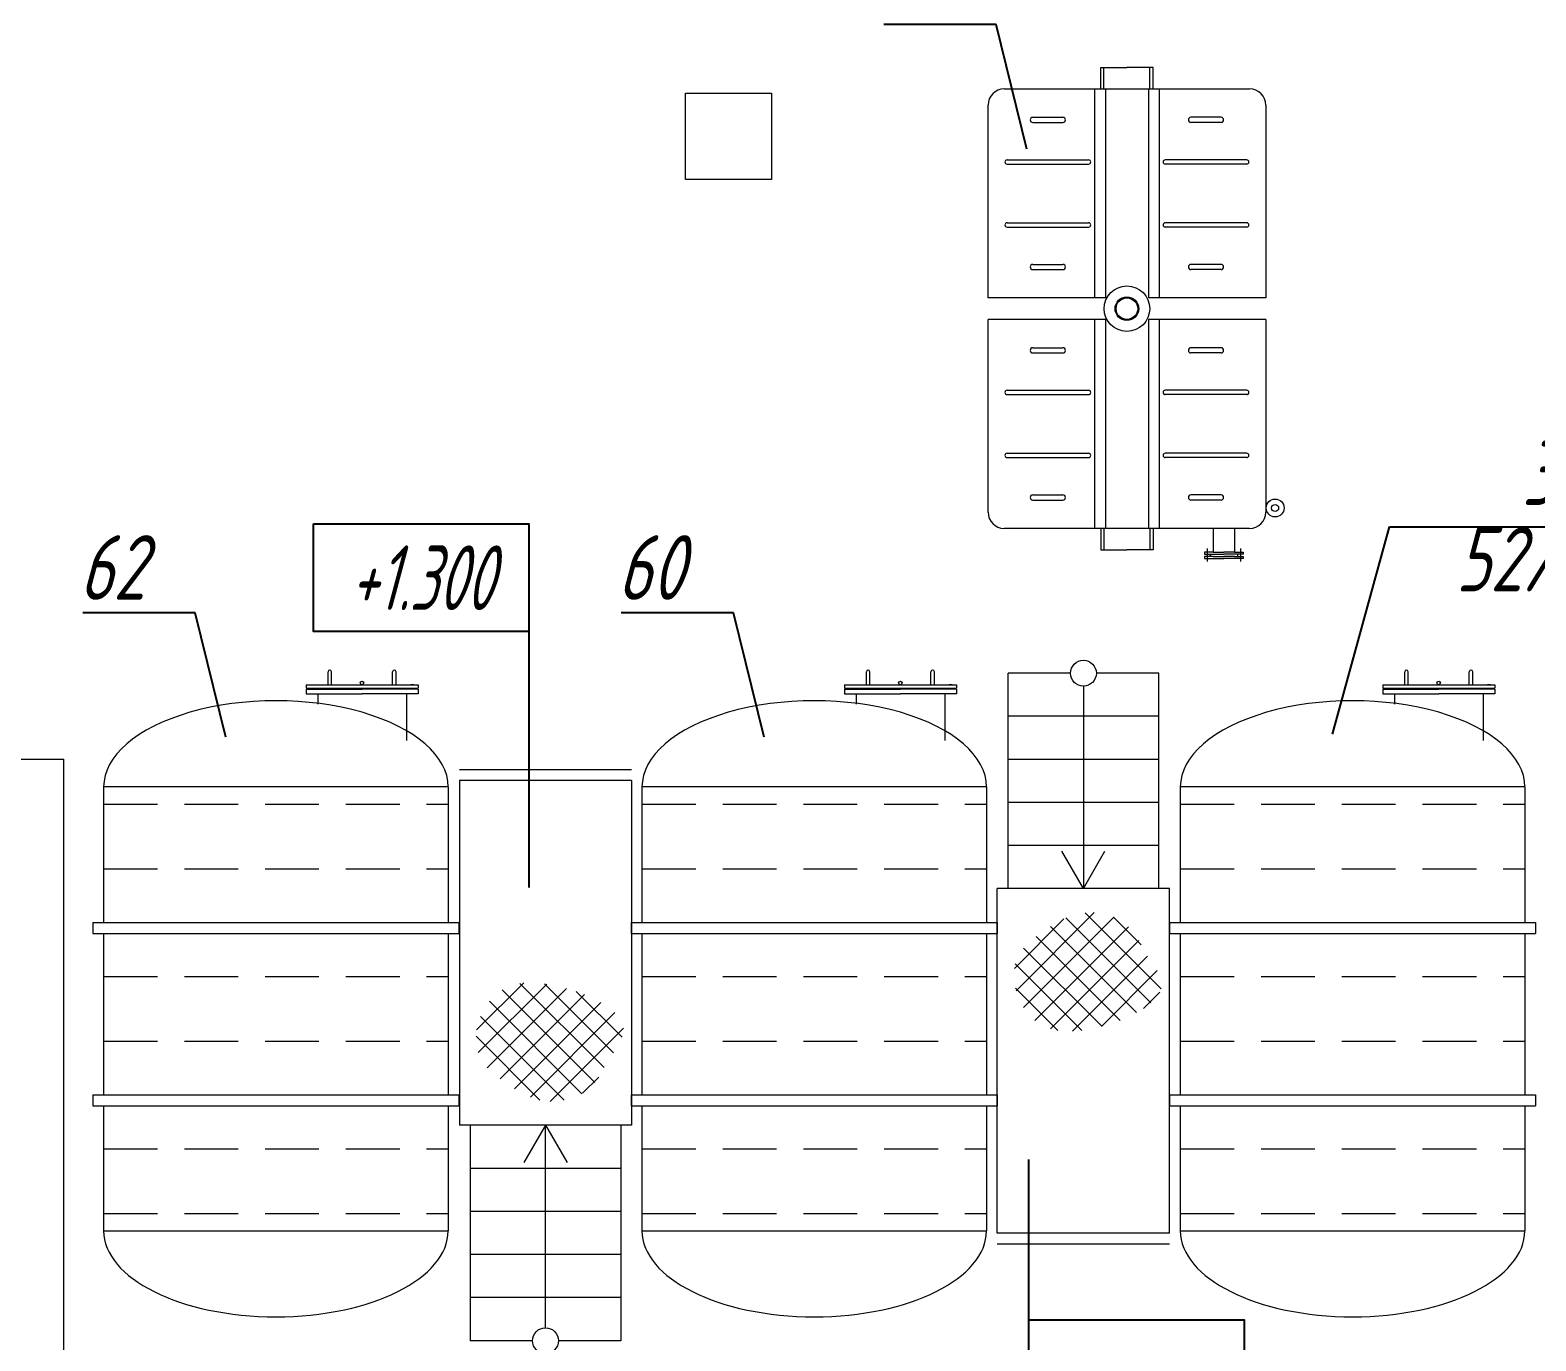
# Model space of a CAD drawing. Header units: millimetres. Extents: x -14296 to 10264, y -13087 to -5602.
# Drawn here: x -3278.7 to -3208.8, y -12715.9 to -12655 of the extents above; entities that cross this region are included whole.
import ezdxf
from ezdxf import colors
from ezdxf.entities.mleader import LeaderData, LeaderLine
from ezdxf.math import Vec2, Vec3

# ---------------------------------------------------------------- set-up
doc = ezdxf.new("R2010")
doc.units = ezdxf.units.MM
doc.linetypes.add('K5LT_BASIC', pattern=[0])
doc.linetypes.add('VERDECKT', pattern=[0.375, 0.25, -0.125])
for name, color, linetype, lineweight in [('Линия выноска', 137, 'Continuous', 25), ('Рамка тонкая', 5, 'Continuous', 25), ('Строительный', 251, 'Continuous', 13), ('Текст', 7, 'Continuous', 20), ('Технологическое', 156, 'Continuous', 18)]:
    doc.layers.add(name, color=color, linetype=linetype, lineweight=lineweight)
doc.layers.add('орудован', color=7, linetype='Continuous')
doc.styles.add('Simplex', font='simplex.shx', dxfattribs={"width": 0.7, "oblique": 15})
doc.linetypes.add('ограждение1', pattern='A,0.25,-0.1,[133,ltypeshp.shx,S=0.1,R=0,X=-0.1,Y=0],-0.1,1', length=1.45)

# ---------------------------------------------------------------- blocks, each defined once
blk = doc.blocks.new('A$C32520DA1')
at = {"layer": 'орудован', "lineweight": -2, "ltscale": 0.3}
h = blk.add_hatch(dxfattribs=at)
h.set_pattern_fill('ANSI37', color=4, scale=0.25, angle=270, style=0)
h.set_pattern_definition([(45, (345.161, -3272.3488), (0.561266, -0.561266), []), (315, (345.161, -3272.3488), (-0.561266, -0.561266), [])])
edge = h.paths.add_edge_path()
edge.add_spline(control_points=[(2.523, -0.801), (2.284, -1.283), (1.724, -2.411), (-0.452, -2.976), (-2.137, -1.936), (-3.786, -0.666), (-3.556, 1.528), (-1.962, 2.976), (0.065, 2.734), (1.772, 2.213), (3.786, 0.924), (2.929, -0.247), (2.523, -0.801)], knot_values=[0, 0, 0, 0, 1.566566, 3.673336, 5.745346, 7.383422, 9.561681, 11.30499, 13.330467, 15.16078, 17.108533, 18.858869, 18.858869, 18.858869, 18.858869], degree=3, periodic=0)
blk = doc.blocks.new('_None')
blk = doc.blocks.new('_DotBlank')
at = {"color": 0, "linetype": 'ByBlock', "lineweight": -2}
blk.add_line((-0.5, 0), (-1, 0), dxfattribs=at)
blk.add_circle((0, 0), 0.5, dxfattribs=at)

msp = doc.modelspace()

# ---------------------------------------------------------------- linework, layer by layer
at = {"layer": 'Линия выноска'}
for p, q in [((-3255.57719, -12682.96397), (-3255.57719, -12694.8374)), ((-3232.37087, -12714.90925), (-3232.37087, -12707.47669))]:
    msp.add_line(p, q, dxfattribs=at)
at = {"layer": 'Рамка тонкая'}
for points in [[(-3265.57719, -12677.96397), (-3255.57719, -12677.96397), (-3255.57719, -12682.96397), (-3265.57719, -12682.96397)], [(-3232.37087, -12714.90925), (-3222.37087, -12714.90925), (-3222.37087, -12719.90925), (-3232.37087, -12719.90925)]]:
    msp.add_lwpolyline(points, close=True, dxfattribs=at)
at = {"layer": 'Строительный'}
for p, q in [((-3248.30898, -12661.97393), (-3248.30898, -12657.97393)), ((-3248.30898, -12657.97393), (-3244.30898, -12657.97393)), ((-3244.30898, -12657.97393), (-3244.30898, -12661.97393)), ((-3244.30898, -12661.97393), (-3248.30898, -12661.97393)), ((-3230.42898, -12684.89779), (-3233.32898, -12684.89779)), ((-3233.32898, -12694.89779), (-3233.32898, -12684.89779)), ((-3229.82898, -12685.49779), (-3229.82898, -12694.89779)), ((-3226.32898, -12684.89779), (-3229.22898, -12684.89779)), ((-3226.32898, -12694.89779), (-3226.32898, -12684.89779)), ((-3226.32898, -12686.89779), (-3233.32898, -12686.89779)), ((-3226.32898, -12688.89779), (-3233.32898, -12688.89779)), ((-3250.80897, -12689.8845), (-3258.80897, -12689.8845)), ((-3258.80897, -12689.8845), (-3258.80897, -12705.8845)), ((-3250.80897, -12689.8845), (-3250.80897, -12705.8845)), ((-3226.32898, -12690.89779), (-3233.32898, -12690.89779)), ((-3226.32898, -12692.89779), (-3233.32898, -12692.89779)), ((-3229.82898, -12694.89779), (-3230.82898, -12693.16574)), ((-3229.82898, -12694.89779), (-3228.82898, -12693.16574)), ((-3225.82898, -12694.89779), (-3233.82898, -12694.89779)), ((-3233.82898, -12710.89779), (-3233.82898, -12694.89779)), ((-3225.82898, -12710.89779), (-3225.82898, -12694.89779)), ((-3250.80897, -12705.8845), (-3258.80897, -12705.8845)), ((-3258.30897, -12705.8845), (-3258.30897, -12715.8845)), ((-3254.80897, -12705.8845), (-3255.80897, -12707.61655)), ((-3254.80897, -12715.2845), (-3254.80897, -12705.8845)), ((-3254.80897, -12705.8845), (-3253.80897, -12707.61655)), ((-3251.30897, -12705.8845), (-3251.30897, -12715.8845)), ((-3251.30897, -12707.8845), (-3258.30897, -12707.8845)), ((-3251.30897, -12709.8845), (-3258.30897, -12709.8845)), ((-3225.82898, -12710.89779), (-3233.82898, -12710.89779)), ((-3251.30897, -12711.8845), (-3258.30897, -12711.8845)), ((-3251.30897, -12713.8845), (-3258.30897, -12713.8845)), ((-3255.40897, -12715.8845), (-3258.30897, -12715.8845)), ((-3251.30897, -12715.8845), (-3254.20897, -12715.8845))]:
    msp.add_line(p, q, dxfattribs=at)
at = {"layer": 'Строительный', "ltscale": 100}
for p in [(-3297.40898, -12688.88466), (-3277.18139, -12725.9455)]:
    msp.add_line(p, (-3277.18139, -12688.88466), dxfattribs=at)
at = {"layer": 'Строительный', "linetype": 'ограждение1', "ltscale": 1.83}
for p, q in [((-3250.80897, -12689.3845), (-3258.80897, -12689.3845)), ((-3225.82898, -12711.39779), (-3233.82898, -12711.39779))]:
    msp.add_line(p, q, dxfattribs=at)
at = {"layer": 'Строительный'}
for centre in [(-3229.82898, -12684.89779), (-3254.80897, -12715.8845)]:
    msp.add_circle(centre, 0.6, dxfattribs=at)
at = {"layer": 'Технологическое', "ltscale": 0.6}
for p, q in [((-3229.02569, -12657.77393), (-3229.02569, -12656.77393)), ((-3229.02569, -12656.77393), (-3227.80898, -12656.77393)), ((-3228.87357, -12657.77393), (-3228.87357, -12656.77393)), ((-3226.59227, -12656.77393), (-3227.80898, -12656.77393)), ((-3226.74439, -12657.77393), (-3226.74439, -12656.77393)), ((-3226.59227, -12657.77393), (-3226.59227, -12656.77393)), ((-3233.50898, -12657.77393), (-3222.10898, -12657.77393)), ((-3229.30898, -12657.77393), (-3229.30898, -12667.47393)), ((-3228.80898, -12657.77393), (-3228.80898, -12667.47393)), ((-3226.80898, -12657.77393), (-3226.80898, -12667.47393)), ((-3226.30898, -12657.77393), (-3226.30898, -12667.47393)), ((-3234.25898, -12667.47393), (-3234.25898, -12658.52393)), ((-3221.35898, -12658.52393), (-3221.35898, -12667.47393)), ((-3232.18099, -12659.08954), (-3230.7825, -12659.08954)), ((-3232.18099, -12659.32954), (-3230.7825, -12659.32954)), ((-3223.43698, -12659.08954), (-3224.83546, -12659.08954)), ((-3223.43698, -12659.32954), (-3224.83546, -12659.32954)), ((-3233.37281, -12661.0645), (-3229.59068, -12661.0645)), ((-3222.24515, -12661.0645), (-3226.02728, -12661.0645)), ((-3233.37281, -12661.2645), (-3229.59068, -12661.2645)), ((-3222.24515, -12661.2645), (-3226.02728, -12661.2645)), ((-3233.37281, -12663.98336), (-3229.59068, -12663.98336)), ((-3233.37281, -12664.18336), (-3229.59068, -12664.18336)), ((-3222.24515, -12663.98336), (-3226.02728, -12663.98336)), ((-3222.24515, -12664.18336), (-3226.02728, -12664.18336)), ((-3232.18099, -12665.91833), (-3230.7825, -12665.91833)), ((-3223.43698, -12665.91833), (-3224.83546, -12665.91833)), ((-3232.18099, -12666.15833), (-3230.7825, -12666.15833)), ((-3223.43698, -12666.15833), (-3224.83546, -12666.15833)), ((-3228.80898, -12667.47393), (-3234.25898, -12667.47393)), ((-3221.35898, -12667.47393), (-3226.80898, -12667.47393)), ((-3234.25898, -12677.42393), (-3234.25898, -12668.47393)), ((-3228.80898, -12668.47393), (-3234.25898, -12668.47393)), ((-3229.30898, -12668.47393), (-3229.30898, -12678.17393)), ((-3228.80898, -12668.47393), (-3228.80898, -12678.17393)), ((-3226.80898, -12668.47393), (-3226.80898, -12678.17393)), ((-3221.35898, -12668.47393), (-3226.80898, -12668.47393)), ((-3226.30898, -12668.47393), (-3226.30898, -12678.17393)), ((-3221.35898, -12668.47393), (-3221.35898, -12677.42393)), ((-3232.18099, -12669.78954), (-3230.7825, -12669.78954)), ((-3232.18099, -12670.02954), (-3230.7825, -12670.02954)), ((-3223.43698, -12669.78954), (-3224.83546, -12669.78954)), ((-3223.43698, -12670.02954), (-3224.83546, -12670.02954)), ((-3233.37281, -12671.7645), (-3229.59068, -12671.7645)), ((-3233.37281, -12671.9645), (-3229.59068, -12671.9645)), ((-3222.24515, -12671.7645), (-3226.02728, -12671.7645)), ((-3222.24515, -12671.9645), (-3226.02728, -12671.9645)), ((-3233.37281, -12674.68336), (-3229.59068, -12674.68336)), ((-3233.37281, -12674.88336), (-3229.59068, -12674.88336)), ((-3222.24515, -12674.68336), (-3226.02728, -12674.68336)), ((-3222.24515, -12674.88336), (-3226.02728, -12674.88336)), ((-3232.18099, -12676.61833), (-3230.7825, -12676.61833)), ((-3232.18099, -12676.85833), (-3230.7825, -12676.85833)), ((-3223.43698, -12676.61833), (-3224.83546, -12676.61833)), ((-3223.43698, -12676.85833), (-3224.83546, -12676.85833)), ((-3221.35898, -12677.42393), (-3221.35898, -12677.42393)), ((-3221.35898, -12677.42393), (-3221.35898, -12677.42393)), ((-3221.35898, -12677.42393), (-3221.35898, -12677.42393)), ((-3222.10898, -12678.17393), (-3233.50898, -12678.17393)), ((-3229.02569, -12678.17393), (-3229.02569, -12679.17393)), ((-3228.87357, -12678.17393), (-3228.87357, -12679.17393)), ((-3226.74439, -12678.17393), (-3226.74439, -12679.17393)), ((-3226.59227, -12678.17393), (-3226.59227, -12679.17393)), ((-3223.80898, -12678.17393), (-3223.80898, -12679.27393)), ((-3222.80898, -12678.17393), (-3222.80898, -12679.27393)), ((-3229.02569, -12679.17393), (-3227.80898, -12679.17393)), ((-3226.59227, -12679.17393), (-3227.80898, -12679.17393)), ((-3224.0824, -12679.1094), (-3224.0824, -12679.70954)), ((-3222.53556, -12679.1094), (-3222.53556, -12679.70954)), ((-3223.80898, -12679.27393), (-3224.20898, -12679.27393)), ((-3224.20898, -12679.27393), (-3224.20898, -12679.37393)), ((-3224.20898, -12679.37393), (-3223.80898, -12679.37393)), ((-3223.80898, -12679.47393), (-3224.20898, -12679.47393)), ((-3224.20898, -12679.47393), (-3224.20898, -12679.57393)), ((-3224.20898, -12679.57393), (-3223.30898, -12679.57393)), ((-3223.94507, -12679.37393), (-3223.94507, -12679.47393)), ((-3223.80898, -12679.27393), (-3223.30898, -12679.27393)), ((-3223.80898, -12679.37393), (-3223.30898, -12679.37393)), ((-3223.80898, -12679.47393), (-3223.30898, -12679.47393)), ((-3222.80898, -12679.27393), (-3223.30898, -12679.27393)), ((-3222.80898, -12679.37393), (-3223.30898, -12679.37393)), ((-3222.80898, -12679.47393), (-3223.30898, -12679.47393)), ((-3222.40898, -12679.57393), (-3223.30898, -12679.57393)), ((-3222.80898, -12679.27393), (-3222.40898, -12679.27393)), ((-3222.40898, -12679.37393), (-3222.80898, -12679.37393)), ((-3222.80898, -12679.47393), (-3222.40898, -12679.47393)), ((-3222.67289, -12679.37393), (-3222.67289, -12679.47393)), ((-3222.40898, -12679.27393), (-3222.40898, -12679.37393)), ((-3222.40898, -12679.47393), (-3222.40898, -12679.57393))]:
    msp.add_line(p, q, dxfattribs=at)
at = {"layer": 'Технологическое'}
for p, q in [((-3264.90898, -12685.42999), (-3264.90898, -12684.82999)), ((-3264.74898, -12685.42999), (-3264.74898, -12684.82999)), ((-3261.90898, -12685.42999), (-3261.90898, -12684.82999)), ((-3261.74898, -12685.42999), (-3261.74898, -12684.82999)), ((-3239.90898, -12685.42999), (-3239.90898, -12684.82999)), ((-3239.74898, -12685.42999), (-3239.74898, -12684.82999)), ((-3236.90898, -12685.42999), (-3236.90898, -12684.82999)), ((-3236.74898, -12685.42999), (-3236.74898, -12684.82999)), ((-3214.90898, -12685.42999), (-3214.90898, -12684.82999)), ((-3214.74898, -12685.42999), (-3214.74898, -12684.82999)), ((-3211.90898, -12685.42999), (-3211.90898, -12684.82999)), ((-3211.74898, -12685.42999), (-3211.74898, -12684.82999)), ((-3265.92898, -12685.42999), (-3260.72898, -12685.42999)), ((-3265.92898, -12685.42999), (-3265.92898, -12685.58999)), ((-3260.72898, -12685.42999), (-3260.72898, -12685.58999)), ((-3240.92898, -12685.42999), (-3235.72898, -12685.42999)), ((-3240.92898, -12685.42999), (-3240.92898, -12685.58999)), ((-3235.72898, -12685.42999), (-3235.72898, -12685.58999)), ((-3215.92898, -12685.42999), (-3210.72898, -12685.42999)), ((-3215.92898, -12685.42999), (-3215.92898, -12685.58999)), ((-3210.72898, -12685.42999), (-3210.72898, -12685.58999)), ((-3265.92898, -12685.58999), (-3260.72898, -12685.58999)), ((-3265.92898, -12685.62999), (-3265.92898, -12685.84999)), ((-3265.92898, -12685.62999), (-3263.32898, -12685.62999)), ((-3265.92898, -12685.84999), (-3263.32898, -12685.84999)), ((-3265.58898, -12685.59999), (-3265.58898, -12685.62999)), ((-3265.58898, -12685.59999), (-3263.32898, -12685.59999)), ((-3265.54398, -12685.58999), (-3265.54398, -12685.59999)), ((-3265.38898, -12685.84999), (-3265.38898, -12686.33393)), ((-3261.06898, -12685.59999), (-3263.32898, -12685.59999)), ((-3260.72898, -12685.62999), (-3263.32898, -12685.62999)), ((-3260.72898, -12685.84999), (-3263.32898, -12685.84999)), ((-3261.26898, -12685.84999), (-3261.26898, -12688.0157)), ((-3261.11398, -12685.58999), (-3261.11398, -12685.59999)), ((-3261.06898, -12685.59999), (-3261.06898, -12685.62999)), ((-3260.72898, -12685.62999), (-3260.72898, -12685.84999)), ((-3240.92898, -12685.58999), (-3235.72898, -12685.58999)), ((-3240.92898, -12685.62999), (-3240.92898, -12685.84999)), ((-3240.92898, -12685.62999), (-3238.32898, -12685.62999)), ((-3240.92898, -12685.84999), (-3238.32898, -12685.84999)), ((-3240.58898, -12685.59999), (-3240.58898, -12685.62999)), ((-3240.58898, -12685.59999), (-3238.32898, -12685.59999)), ((-3240.54398, -12685.58999), (-3240.54398, -12685.59999)), ((-3240.38898, -12685.84999), (-3240.38898, -12686.33393)), ((-3236.06898, -12685.59999), (-3238.32898, -12685.59999)), ((-3235.72898, -12685.62999), (-3238.32898, -12685.62999)), ((-3235.72898, -12685.84999), (-3238.32898, -12685.84999)), ((-3236.26898, -12685.84999), (-3236.26898, -12688.0157)), ((-3236.11398, -12685.58999), (-3236.11398, -12685.59999)), ((-3236.06898, -12685.59999), (-3236.06898, -12685.62999)), ((-3235.72898, -12685.62999), (-3235.72898, -12685.84999)), ((-3215.92898, -12685.58999), (-3210.72898, -12685.58999)), ((-3215.92898, -12685.62999), (-3215.92898, -12685.84999)), ((-3215.92898, -12685.62999), (-3213.32898, -12685.62999)), ((-3215.92898, -12685.84999), (-3213.32898, -12685.84999)), ((-3215.58898, -12685.59999), (-3215.58898, -12685.62999)), ((-3215.58898, -12685.59999), (-3213.32898, -12685.59999)), ((-3215.54398, -12685.58999), (-3215.54398, -12685.59999)), ((-3215.38898, -12685.84999), (-3215.38898, -12686.33393)), ((-3211.06898, -12685.59999), (-3213.32898, -12685.59999)), ((-3210.72898, -12685.62999), (-3213.32898, -12685.62999)), ((-3210.72898, -12685.84999), (-3213.32898, -12685.84999)), ((-3211.26898, -12685.84999), (-3211.26898, -12688.0157)), ((-3211.11398, -12685.58999), (-3211.11398, -12685.59999)), ((-3211.06898, -12685.59999), (-3211.06898, -12685.62999)), ((-3210.72898, -12685.62999), (-3210.72898, -12685.84999)), ((-3275.32898, -12690.17573), (-3275.32898, -12696.47573)), ((-3259.32898, -12690.17573), (-3275.32898, -12690.17573)), ((-3259.32898, -12690.17573), (-3259.32898, -12696.47573)), ((-3250.32898, -12690.17573), (-3250.32898, -12696.47573)), ((-3234.32898, -12690.17573), (-3250.32898, -12690.17573)), ((-3234.32898, -12690.17573), (-3234.32898, -12696.47573)), ((-3225.32898, -12690.17573), (-3225.32898, -12696.47573)), ((-3209.32898, -12690.17573), (-3225.32898, -12690.17573)), ((-3209.32898, -12690.17573), (-3209.32898, -12696.47573)), ((-3275.82898, -12696.47573), (-3275.82898, -12696.97573)), ((-3275.82898, -12696.47573), (-3258.82898, -12696.47573)), ((-3258.82898, -12696.47573), (-3258.82898, -12696.97573)), ((-3250.82898, -12696.47573), (-3250.82898, -12696.97573)), ((-3250.82898, -12696.47573), (-3233.82898, -12696.47573)), ((-3233.82898, -12696.47573), (-3233.82898, -12696.97573)), ((-3225.82898, -12696.47573), (-3225.82898, -12696.97573)), ((-3225.82898, -12696.47573), (-3208.82898, -12696.47573)), ((-3225.82898, -12696.47573), (-3225.82898, -12696.97573)), ((-3208.82898, -12696.47573), (-3208.82898, -12696.97573)), ((-3275.82898, -12696.97573), (-3258.82898, -12696.97573)), ((-3275.32898, -12696.97573), (-3275.32898, -12704.47573)), ((-3259.32898, -12696.97573), (-3259.32898, -12704.47573)), ((-3250.82898, -12696.97573), (-3233.82898, -12696.97573)), ((-3250.32898, -12696.97573), (-3250.32898, -12704.47573)), ((-3234.32898, -12696.97573), (-3234.32898, -12704.47573)), ((-3225.82898, -12696.97573), (-3208.82898, -12696.97573)), ((-3225.32898, -12696.97573), (-3225.32898, -12704.47573)), ((-3209.32898, -12696.97573), (-3209.32898, -12704.47573)), ((-3275.82898, -12704.47573), (-3275.82898, -12704.97573)), ((-3275.82898, -12704.47573), (-3258.82898, -12704.47573)), ((-3275.82898, -12704.97573), (-3258.82898, -12704.97573)), ((-3275.32898, -12704.97573), (-3275.32898, -12710.77573)), ((-3259.32898, -12704.97573), (-3259.32898, -12710.77573)), ((-3258.82898, -12704.47573), (-3258.82898, -12704.97573)), ((-3250.82898, -12704.47573), (-3250.82898, -12704.97573)), ((-3250.82898, -12704.47573), (-3233.82898, -12704.47573)), ((-3250.82898, -12704.97573), (-3233.82898, -12704.97573)), ((-3250.32898, -12704.97573), (-3250.32898, -12710.77573)), ((-3234.32898, -12704.97573), (-3234.32898, -12710.77573)), ((-3233.82898, -12704.47573), (-3233.82898, -12704.97573)), ((-3225.82898, -12704.47573), (-3208.82898, -12704.47573)), ((-3225.82898, -12704.47573), (-3225.82898, -12704.97573)), ((-3225.82898, -12704.97573), (-3208.82898, -12704.97573)), ((-3225.32898, -12704.97573), (-3225.32898, -12710.77573)), ((-3209.32898, -12704.97573), (-3209.32898, -12710.77573)), ((-3208.82898, -12704.47573), (-3208.82898, -12704.97573)), ((-3275.32898, -12710.77573), (-3259.32898, -12710.77573)), ((-3250.32898, -12710.77573), (-3234.32898, -12710.77573)), ((-3225.32898, -12710.77573), (-3209.32898, -12710.77573))]:
    msp.add_line(p, q, dxfattribs=at)
at = {"layer": 'Технологическое', "linetype": 'K5LT_BASIC'}
for p, q in [((-3260.92898, -12685.42999), (-3261.06748, -12685.42999)), ((-3260.92898, -12685.42999), (-3260.79048, -12685.42999)), ((-3235.92898, -12685.42999), (-3236.06748, -12685.42999)), ((-3235.92898, -12685.42999), (-3235.79048, -12685.42999)), ((-3210.92898, -12685.42999), (-3211.06748, -12685.42999)), ((-3210.92898, -12685.42999), (-3210.79048, -12685.42999))]:
    msp.add_line(p, q, dxfattribs=at)
at = {"layer": 'Технологическое', "linetype": 'VERDECKT', "ltscale": 10}
for p, q in [((-3275.32898, -12690.97573), (-3259.32898, -12690.97573)), ((-3250.32898, -12690.97573), (-3234.32898, -12690.97573)), ((-3225.32898, -12690.97573), (-3209.32898, -12690.97573)), ((-3275.32898, -12693.97573), (-3259.32898, -12693.97573)), ((-3250.32898, -12693.97573), (-3234.32898, -12693.97573)), ((-3225.32898, -12693.97573), (-3209.32898, -12693.97573)), ((-3275.32898, -12698.97573), (-3259.32898, -12698.97573)), ((-3250.32898, -12698.97573), (-3234.32898, -12698.97573)), ((-3225.32898, -12698.97573), (-3209.32898, -12698.97573)), ((-3275.32898, -12701.97573), (-3259.32898, -12701.97573)), ((-3250.32898, -12701.97573), (-3234.32898, -12701.97573)), ((-3225.32898, -12701.97573), (-3209.32898, -12701.97573)), ((-3275.32898, -12706.97573), (-3259.32898, -12706.97573)), ((-3250.32898, -12706.97573), (-3234.32898, -12706.97573)), ((-3225.32898, -12706.97573), (-3209.32898, -12706.97573)), ((-3275.32898, -12709.97573), (-3259.32898, -12709.97573)), ((-3250.32898, -12709.97573), (-3234.32898, -12709.97573)), ((-3225.32898, -12709.97573), (-3209.32898, -12709.97573))]:
    msp.add_line(p, q, dxfattribs=at)
at = {"layer": 'Технологическое', "ltscale": 0.6}
for centre, radius in [((-3227.80898, -12667.97393), 1.05683), ((-3227.80898, -12667.97393), 0.55), ((-3227.80898, -12667.97393), 0.5), ((-3220.92632, -12677.22655), 0.41597), ((-3220.92632, -12677.22655), 0.16225)]:
    msp.add_circle(centre, radius, dxfattribs=at)
at = {"layer": 'Технологическое'}
for centre in [(-3263.32898, -12685.34999), (-3238.32898, -12685.34999), (-3213.32898, -12685.34999)]:
    msp.add_circle(centre, 0.08, dxfattribs=at)
at = {"layer": 'Технологическое', "ltscale": 0.6}
for centre, radius, start, end in [((-3233.50898, -12658.52393), 0.75, 90, 180), ((-3222.10898, -12658.52393), 0.75, 0, 90), ((-3232.18099, -12659.20954), 0.12, 90, 270), ((-3230.7825, -12659.20954), 0.12, 270, 90), ((-3224.83546, -12659.20954), 0.12, 90, 270), ((-3223.43698, -12659.20954), 0.12, 270, 90), ((-3233.37281, -12661.1645), 0.1, 90, 270), ((-3229.59068, -12661.1645), 0.1, 270, 90), ((-3226.02728, -12661.1645), 0.1, 90, 270), ((-3222.24515, -12661.1645), 0.1, 270, 90), ((-3233.37281, -12664.08336), 0.1, 90, 270), ((-3229.59068, -12664.08336), 0.1, 270, 90), ((-3226.02728, -12664.08336), 0.1, 90, 270), ((-3222.24515, -12664.08336), 0.1, 270, 90), ((-3232.18099, -12666.03833), 0.12, 90, 270), ((-3230.7825, -12666.03833), 0.12, 270, 90), ((-3224.83546, -12666.03833), 0.12, 90, 270), ((-3223.43698, -12666.03833), 0.12, 270, 90), ((-3232.18099, -12669.90954), 0.12, 90, 270), ((-3230.7825, -12669.90954), 0.12, 270, 90), ((-3224.83546, -12669.90954), 0.12, 90, 270), ((-3223.43698, -12669.90954), 0.12, 270, 90), ((-3233.37281, -12671.8645), 0.1, 90, 270), ((-3229.59068, -12671.8645), 0.1, 270, 90), ((-3226.02728, -12671.8645), 0.1, 90, 270), ((-3222.24515, -12671.8645), 0.1, 270, 90), ((-3233.37281, -12674.78336), 0.1, 90, 270), ((-3229.59068, -12674.78336), 0.1, 270, 90), ((-3226.02728, -12674.78336), 0.1, 90, 270), ((-3222.24515, -12674.78336), 0.1, 270, 90), ((-3232.18099, -12676.73833), 0.12, 90, 270), ((-3230.7825, -12676.73833), 0.12, 270, 90), ((-3224.83546, -12676.73833), 0.12, 90, 270), ((-3223.43698, -12676.73833), 0.12, 270, 90), ((-3233.50898, -12677.42393), 0.75, 180, 270), ((-3222.10898, -12677.42393), 0.75, 270, 0)]:
    msp.add_arc(centre, radius, start, end, dxfattribs=at)
at = {"layer": 'Технологическое'}
for centre in [(-3264.82898, -12684.82999), (-3261.82898, -12684.82999), (-3239.82898, -12684.82999), (-3236.82898, -12684.82999), (-3214.82898, -12684.82999), (-3211.82898, -12684.82999)]:
    msp.add_arc(centre, 0.08, 0, 180, dxfattribs=at)
for centre, start_param, end_param in [((-3267.32898, -12690.17573), 3.14159265, 6.28318531), ((-3242.32898, -12690.17573), 3.14159265, 6.28318531), ((-3217.32898, -12690.17573), 3.14159265, 6.28318531), ((-3267.32898, -12710.77573), 0, 3.14159265), ((-3242.32898, -12710.77573), 0, 3.14159265), ((-3217.32898, -12710.77573), 0, 3.14159265)]:
    msp.add_ellipse(centre, major_axis=(-8, 0), ratio=0.5, start_param=start_param, end_param=end_param, dxfattribs=at)

# ---------------------------------------------------------------- block references
at = {"layer": 'Строительный', "xscale": -1, "rotation": 180}
msp.add_blockref('A$C32520DA1', (-3229.46083, -12698.71039), dxfattribs=at)
at = {"layer": 'Строительный'}
msp.add_blockref('A$C32520DA1', (-3254.44082, -12702.07191), dxfattribs=at)

# ---------------------------------------------------------------- texts
at = {"layer": 'Текст', "insert": (-3260.57719, -12680.46397), "char_height": 3, "width": 10, "attachment_point": 5, "style": 'Simplex'}
msp.add_mtext('{\\W0.6;+1.300}', dxfattribs=at)

# ---------------------------------------------------------------- leaders
at = {"layer": 'Линия выноска'}
ml = msp.add_multileader_mtext('Standard', dxfattribs=at)
ml.set_content('Кабельные проходы\\P(типовая серия 3.402-24)', color=2, style='Simplex')
ml.set_leader_properties()
ml.set_arrow_properties(name='DOTBLANK')
ml.build(insert=Vec2(0, 0))
ml.multileader.update_dxf_attribs({"text_left_attachment_type": 6, "text_right_attachment_type": 6, "dogleg_length": 1, "arrow_head_size": 5})
ctx = ml.context
ctx.base_point, ctx.char_height, ctx.arrow_head_size, ctx.plane_origin = Vec3(-3299.13349, -12648.08909), 3, 5, Vec3(-3324.80809, -12579.83834)
ctx.left_attachment, ctx.right_attachment, ctx.text_align_type = 6, 6, 1
notes = []
notes.append((ctx, [(1, (1, 1, 0), (-3300.13349, -12648.08909), (1, 0), 1, [(1, [(-3340.91343, -12629.07393), (-3344.91343, -12629.07393)], 0, [])])]))
ctx.mtext.insert, ctx.mtext.alignment, ctx.mtext.flow_direction = Vec3(-3274.71554, -12644.08909), 2, 5
ml = msp.add_multileader_mtext('Standard', dxfattribs=at)
ml.set_content('51', color=2, style='Simplex')
ml.set_leader_properties()
ml.set_arrow_properties(name='NONE')
ml.build(insert=Vec2(0, 0))
ml.multileader.update_dxf_attribs({"text_left_attachment_type": 6, "text_right_attachment_type": 6, "dogleg_length": 0})
ctx = ml.context
ctx.base_point, ctx.char_height, ctx.plane_origin = Vec3(-3241.03041, -12654.77553), 3, Vec3(-3180.77469, -12676.97843)
ctx.left_attachment, ctx.right_attachment, ctx.text_align_type = 6, 6, 1
notes.append((ctx, [(0, (1, 1, 0), (-3233.87967, -12654.77553), (-1, 0), 0, [(1, [(-3232.45736, -12660.56137)], 0, [])])]))
ctx.mtext.insert, ctx.mtext.alignment, ctx.mtext.flow_direction = Vec3(-3237.45504, -12651.17553), 2, 5
ml = msp.add_multileader_mtext('Standard', dxfattribs=at)
ml.set_content('32\\P52/3**', color=2, style='Simplex')
ml.set_leader_properties()
ml.set_arrow_properties(name='NONE')
ml.build(insert=Vec2(0, 0))
ml.multileader.update_dxf_attribs({"text_left_attachment_type": 6, "text_right_attachment_type": 6, "dogleg_length": 0})
ctx = ml.context
ctx.base_point, ctx.char_height, ctx.plane_origin = Vec3(-3215.62074, -12678.09649), 3, Vec3(-3155.43241, -12691.2241)
ctx.left_attachment, ctx.right_attachment, ctx.text_align_type = 6, 6, 1
notes.append((ctx, [(1, (1, 1, 0), (-3215.62074, -12678.09649), (1, 0), 0, [(1, [(-3218.25391, -12687.73348)], 0, [])])]))
ctx.mtext.insert, ctx.mtext.alignment, ctx.mtext.line_spacing_factor, ctx.mtext.flow_direction = Vec3(-3207.95279, -12674.09649), 2, 0.8, 5
ml = msp.add_multileader_mtext('Standard', dxfattribs=at)
ml.set_content('{\\W0.7;62}', color=2, style='Simplex')
ml.set_leader_properties()
ml.set_arrow_properties(name='NONE')
ml.build(insert=Vec2(0, 0))
ml.multileader.update_dxf_attribs({"text_left_attachment_type": 6, "text_right_attachment_type": 6, "dogleg_length": 0})
ctx = ml.context
ctx.base_point, ctx.char_height, ctx.plane_origin = Vec3(-3278.81281, -12682.08703), 3, Vec3(-3217.97193, -12704.28993)
ctx.left_attachment, ctx.right_attachment, ctx.text_align_type = 6, 6, 1
notes.append((ctx, [(0, (1, 1, 0), (-3271.07691, -12682.08703), (-1, 0), 0, [(1, [(-3269.65459, -12687.87287)], 0, [])])]))
ctx.mtext.insert, ctx.mtext.alignment, ctx.mtext.flow_direction = Vec3(-3274.94486, -12678.48703), 2, 5
ml = msp.add_multileader_mtext('Standard', dxfattribs=at)
ml.set_content('{\\W0.7;60}', color=2, style='Simplex')
ml.set_leader_properties()
ml.set_arrow_properties(name='NONE')
ml.build(insert=Vec2(0, 0))
ml.multileader.update_dxf_attribs({"text_left_attachment_type": 6, "text_right_attachment_type": 6, "dogleg_length": 0})
ctx = ml.context
ctx.base_point, ctx.char_height, ctx.plane_origin = Vec3(-3253.81281, -12682.08703), 3, Vec3(-3192.97193, -12704.28993)
ctx.left_attachment, ctx.right_attachment, ctx.text_align_type = 6, 6, 1
notes.append((ctx, [(0, (1, 1, 0), (-3246.07691, -12682.08703), (-1, 0), 0, [(1, [(-3244.65459, -12687.87287)], 0, [])])]))
ctx.mtext.insert, ctx.mtext.alignment, ctx.mtext.flow_direction = Vec3(-3249.94486, -12678.48703), 2, 5
for ctx, leaders in notes:
    for number, flags, end, landing, length, lines in leaders:
        leader = LeaderData()
        leader.index, (leader.has_last_leader_line, leader.has_dogleg_vector, leader.attachment_direction) = number, flags
        leader.last_leader_point, leader.dogleg_vector, leader.dogleg_length = Vec3(end), Vec3(landing), length
        for number, points, colour, breaks in lines:
            line = LeaderLine()
            line.index, line.vertices, line.color, line.breaks = number, Vec3.list(points), colors.encode_raw_color(colour), breaks
            leader.lines.append(line)
        ctx.leaders.append(leader)

doc.saveas('drawing.dxf')
